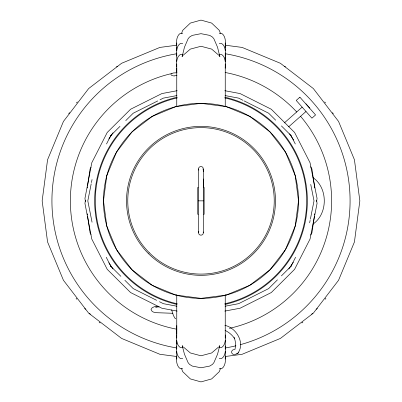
<?xml version="1.0" encoding="UTF-8"?>
<svg xmlns="http://www.w3.org/2000/svg" width="402" height="402" viewBox="0 0 402 402"><rect width="100%" height="100%" fill="white"/><g stroke="black" fill="none" stroke-linecap="round" stroke-linejoin="round"><path stroke-width="0.6" d="M176.754 344.057L176.754 340.981M176.754 334.203L176.754 325.585M176.754 72.621L176.754 68.219M176.754 52.883L176.754 61.421M176.754 50.501L176.754 47.521M198.487 231.622L198.824 233.989L199.704 234.868L200.94 235.2L202.176 234.868L203.05 233.989L203.387 232.753L203.387 178.95M203.387 171.709L203.05 167.704L202.176 166.825L200.94 166.493L199.704 166.825L198.824 167.704L198.487 168.94L198.487 232.753L198.824 231.517M225.246 68.219L225.246 63.893M225.246 61.421L225.246 52.883M225.246 47.521L225.246 42.919M85.405 200.307L84.948 203.382L91.787 239.049L107.223 269.33L130.585 292.55L161.9 308.233L177.176 311.093M87.249 188.01L87.43 186.779M87.616 185.548L90.103 168.946L91.018 167.317M314.394 216.246L311.907 232.853L310.686 235.024M314.58 215.015L314.761 213.789M316.605 201.487L317.062 198.412L310.048 162.745L294.596 132.469L271.3 109.249L240.069 93.565L224.808 90.706M91.199 183.804L87.802 200.874L92.048 222.211M91.44 182.588L92.048 179.538M309.646 222.824L310.128 220.381M310.374 219.165L314.012 200.874L310.736 184.417M235.004 349.418C235.713 345.574 235.879 341.243 234.125 337.65L234.547 338.559C232.281 334.956 228.844 332.238 225.065 330.354M203.166 169.765L203.387 168.94L203.387 187.764M182.377 55.506L182.131 56.682L184.443 47.28L188.086 38.843L189.468 37.12L192.231 35.401L201 33.678L209.769 35.401L212.532 37.12L213.914 38.843L217.557 47.28L219.869 56.682L219.623 55.506M181.598 33.331L182.629 30.426L190.352 23.08L201 20.1L211.648 23.08L219.371 30.426L220.402 33.331M220.402 368.669L219.371 371.574L211.648 378.92L201 381.9L190.352 378.92L182.629 371.574L181.598 368.669M219.261 347.348L219.758 345.67L217.557 354.172L213.914 362.609L212.532 364.333L209.769 366.056L201 367.775L192.231 366.056L189.468 364.333L188.086 362.609L184.443 354.172L182.242 345.67L182.739 347.348M106.505 144.006L111.002 135.152L110.766 135.529L120.012 126.339M295.601 257.235L290.812 266.647L291.048 266.27L281.39 275.898M108.847 138.986L112.987 132.786M288.827 268.963L293.314 262.245M237.823 353.257C245.406 343.162 236.471 327.811 224.869 325.349M277.44 279.837L268.662 288.586L238.612 303.676L225.05 306.229M125.731 120.65L133.213 113.213L157.775 100.917M284.335 122.911L302.153 107.143M288.646 126.841L306.002 111.49M183.166 55.255L190.352 49.094L201 46.27L211.648 49.094L218.834 55.255M218.643 346.966L211.648 352.956L201 355.79L190.352 352.956L183.357 346.966M313.047 224.04C328.027 213.723 328.027 187.98 313.047 177.669M235.18 354.408L237.537 353.428M236.763 353.926L238.582 352.775M160.006 99.802L163.353 98.123L176.935 95.57M171.719 73.486L173.508 72.958L176.996 72.742M177.176 90.706L161.9 93.565L130.585 109.249L107.223 132.469L91.787 162.75L84.948 198.417L85.405 201.492M224.808 311.093L240.069 308.233L271.3 292.545L294.596 269.325L310.048 239.049L317.062 203.387L316.605 200.312M176.458 45.24L159.89 47.421L121.58 63.29L88.681 88.535L63.436 121.434L47.567 159.74L42.155 200.854L47.567 241.964L63.436 280.274L88.681 313.173L121.58 338.419L159.89 354.288L176.458 356.468M225.542 356.468L242.11 354.288L280.42 338.419L313.319 313.173L338.564 280.274L354.433 241.964L359.845 200.854L354.433 159.74L338.564 121.434L313.319 88.535L280.42 63.29L242.11 47.421L225.542 45.24M155.76 307.143L159.177 306.867M158.036 306.269L154.358 306.701L152.127 307.766L151.011 309.555L152.127 311.339L153.242 312.017L155.76 312.671L172.835 313.279M182.754 33.255L180.272 33.326C176.302 36.044 176.383 41.667 176.478 45.974M182.754 43.441L180.272 43.511C176.312 46.2 176.383 51.803 176.478 56.079M182.754 54.446L180.272 54.516C176.312 57.205 176.383 62.802 176.478 67.084M219.211 347.569L221.693 347.499C225.658 344.805 225.587 339.208 225.487 334.926M219.226 358.574L221.708 358.504C225.668 355.81 225.602 350.212 225.502 345.931M219.221 368.76L221.703 368.689C225.673 365.966 225.587 360.343 225.492 356.041M198.181 187.397L197.754 187.397L197.754 214.346L198.181 214.346M203.698 187.397L204.126 187.397L204.126 214.346L203.698 214.346M198.487 200.849L203.387 200.849M219.221 33.255L221.703 33.326C225.673 36.044 225.587 41.667 225.492 45.974M219.226 43.441L221.708 43.511C225.668 46.2 225.602 51.798 225.502 56.079M219.211 54.446L221.693 54.516C225.658 57.205 225.587 62.802 225.487 67.084M182.754 347.569L180.272 347.499C176.312 344.805 176.383 339.208 176.478 334.926M182.754 358.574L180.272 358.504C176.312 355.81 176.383 350.212 176.478 345.931M182.754 368.76L180.272 368.689C176.302 365.966 176.383 360.343 176.478 356.041M174.483 75.425L176.996 75.566M174.398 76.073L171.719 75.42L170.825 74.435M225.05 95.57L238.612 98.123L243.064 100.359M176.935 306.229L163.353 303.676L159.448 301.716M244.175 100.917L268.662 113.213L275.687 120.213M156.654 300.319L133.213 288.586L124.851 280.269M175.769 318.811L175.021 318.314L173.473 315.65L171.634 309.831M281.39 125.901L291.048 135.529L290.812 135.152L295.319 144.006M120.891 276.335L110.766 266.27L111.002 266.647L106.223 257.235M305.957 103.781L309.801 108.128M289.515 133.821L293.661 140.022M108.847 262.762L112.987 268.963M310.686 166.775L311.907 168.946L314.761 188.01M91.018 234.482L90.103 232.853L87.616 216.251M198.487 168.94L198.824 170.177M203.166 231.929L203.387 232.753M87.249 213.789L87.43 215.02M225.246 46.346L225.246 50.617M225.246 56.722L225.246 61.637M225.246 67.179L225.246 106.193M225.246 294.571L225.246 338.107M225.246 340.363L225.246 349.117M225.246 351.383L225.246 359.081M176.754 42.919L176.754 50.617M176.754 63.893L176.754 106.193M176.754 294.571L176.754 338.107M176.754 340.579L176.754 349.117M176.754 351.383L176.754 359.081M224.718 97.872A105.671 105.671 0 0 1 224.718 303.827M177.282 303.827A105.671 105.671 0 0 1 177.282 97.872M224.949 97.229A106.354 106.354 0 0 1 224.949 304.47M177.051 304.47A106.354 106.354 0 0 1 177.051 97.229M155.875 307.208A12.08 1.005 -0.4 0 1 156.182 307.168M300.51 116.233A130.625 130.625 0 0 1 229.406 328.349M176.855 329.228A130.625 130.625 0 0 1 171.986 73.491M225.145 72.481A130.625 130.625 0 0 1 296.792 112.047M225.467 53.783A149.097 149.097 0 0 1 240.19 344.705M235.959 345.79A149.097 149.097 0 0 1 225.467 347.926M176.533 347.926A149.097 149.097 0 0 1 176.533 53.783M325.896 298.284A158.403 158.403 0 0 1 325.117 299.279M317.334 308.364A158.403 158.403 0 0 1 316.48 309.279M312.57 313.304A158.403 158.403 0 0 1 311.681 314.173M302.847 322.178A158.403 158.403 0 0 1 301.877 322.982M100.123 322.982A158.403 158.403 0 0 1 99.153 322.178M90.319 314.173A158.403 158.403 0 0 1 89.43 313.304M85.52 309.279A158.403 158.403 0 0 1 84.666 308.364M76.882 299.279A158.403 158.403 0 0 1 76.104 298.284M68.747 113.671A158.403 158.403 0 0 1 69.44 112.625M76.491 102.927A158.403 158.403 0 0 1 77.274 101.937M116.454 66.898A158.403 158.403 0 0 1 117.52 66.235M284.48 66.235A158.403 158.403 0 0 1 285.546 66.898M324.726 101.937A158.403 158.403 0 0 1 325.509 102.927M332.56 112.625A158.403 158.403 0 0 1 333.253 113.671M234.773 354.403A2.452 2.442 -88.6 0 1 231.632 352.142A2.452 2.442 -88.6 0 1 234.612 349.67M106.796 175.609L103.475 200.854L106.796 226.095L116.54 249.612L132.042 269.812L152.237 285.309L175.759 295.053L201 298.374L226.241 295.053L249.763 285.309L269.958 269.812L285.46 249.612L295.199 226.095L298.525 200.854L295.199 175.609L285.46 152.092L269.958 131.891L249.763 116.394L226.241 106.651L201 103.329L175.759 106.651L152.237 116.394L132.042 131.891L116.54 152.092L106.796 175.609M299.887 97.183L296.214 100.43L311.912 118.173L315.58 114.927L299.887 97.183M149.212 252.637A73.234 73.234 0 0 0 271.742 219.809A73.234 73.234 0 0 0 182.046 130.112A73.234 73.234 0 0 0 149.212 252.637M148.343 253.506A74.465 74.465 0 0 0 272.928 220.125A74.465 74.465 0 0 0 181.724 128.921A74.465 74.465 0 0 0 148.343 253.506M152.237 285.309A97.525 97.525 0 0 0 298.525 200.854A97.525 97.525 0 0 0 152.237 116.394A97.525 97.525 0 0 0 152.237 285.309"/></g></svg>
